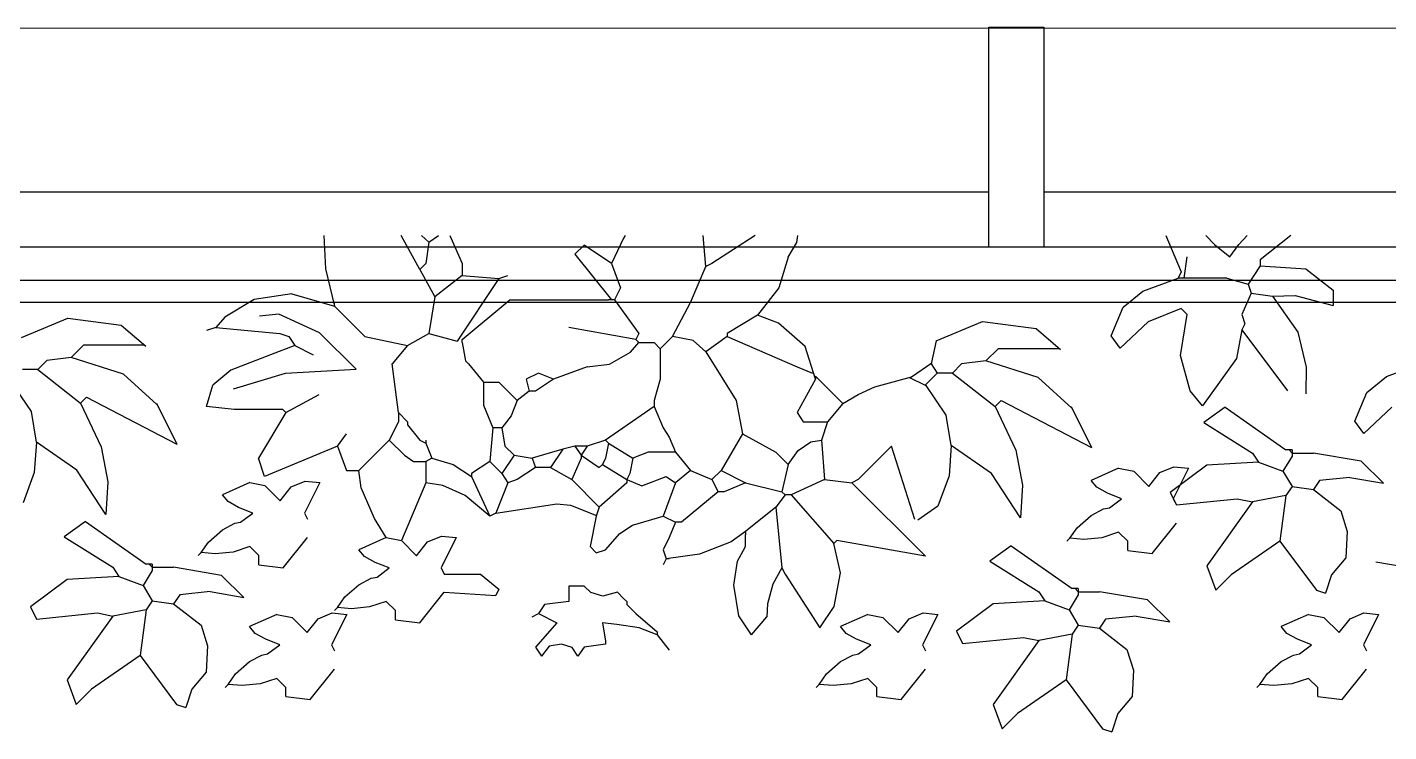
# Model space of a CAD drawing. Header units: millimetres. Extents: x 182 to 305, y 81 to 164.
# Drawn here: x 257.8 to 258.419, y 109.422 to 109.743 of the extents above; entities that cross this region are included whole.
import ezdxf

# ---------------------------------------------------------------- set-up
doc = ezdxf.new("R2010")
doc.units = ezdxf.units.MM
for name, color, linetype in [('86', 7, 'Continuous'), ('LF', 7, 'Continuous'), ('VISTA-2P', 7, 'Continuous')]:
    doc.layers.add(name, color=color, linetype=linetype)
doc.layers.add('A-WALL', color=7, linetype='Continuous', lineweight=9)

msp = doc.modelspace()

# ---------------------------------------------------------------- linework, layer by layer
at = {"layer": '86', "color": 252}
for p, q in [((257.934769, 109.6479), (257.935568, 109.632828)), ((257.978338, 109.632513), (257.969867, 109.6479)), ((257.982489, 109.644967), (257.979138, 109.6479)), ((257.982489, 109.644967), (257.986886, 109.6479)), ((257.991976, 109.6479), (257.997712, 109.635282)), ((258.070919, 109.646808), (258.065517, 109.635282)), ((258.071753, 109.6479), (258.070919, 109.646808)), ((258.108414, 109.633899), (258.107211, 109.6479)), ((258.130899, 109.6479), (258.111183, 109.635282)), ((258.149715, 109.644811), (258.150207, 109.6479)), ((258.317505, 109.648012), (258.324426, 109.631406)), ((258.335732, 109.6479), (258.339649, 109.64386)), ((258.350717, 109.64386), (258.354547, 109.6479)), ((258.374351, 109.6479), (258.360406, 109.636944)), ((257.982489, 109.644967), (257.981107, 109.635282)), ((258.053063, 109.643585), (258.048912, 109.639433)), ((258.065517, 109.635282), (258.053063, 109.643585)), ((258.145777, 109.638051), (258.149715, 109.644811)), ((258.339649, 109.64386), (258.346565, 109.638326)), ((258.346565, 109.638326), (258.350717, 109.64386)), ((257.981107, 109.635282), (257.978338, 109.632513)), ((257.997712, 109.635282), (257.997712, 109.629748)), ((258.048912, 109.639433), (258.065517, 109.618676)), ((258.065517, 109.635282), (258.069669, 109.62421)), ((258.111183, 109.635282), (258.108414, 109.633899)), ((258.145777, 109.638051), (258.141625, 109.62421)), ((258.327048, 109.638326), (258.325665, 109.628641)), ((258.360406, 109.634175), (258.354868, 109.625872)), ((258.360406, 109.636944), (258.360406, 109.634175)), ((258.360406, 109.634175), (258.381163, 109.632793)), ((257.935568, 109.632828), (257.939593, 109.615907)), ((257.978338, 109.632513), (257.985258, 109.620059)), ((257.997712, 109.629748), (257.985258, 109.620059)), ((258.014318, 109.628361), (257.995363, 109.599942)), ((257.997712, 109.629748), (258.014318, 109.628361)), ((258.014318, 109.628361), (258.01847, 109.629748)), ((258.101421, 109.617517), (258.108414, 109.633899)), ((258.306979, 109.622725), (258.323043, 109.628641)), ((258.324426, 109.631406), (258.323043, 109.628641)), ((258.345183, 109.628641), (258.323043, 109.628641)), ((258.345183, 109.628641), (258.354868, 109.625872)), ((258.381163, 109.632793), (258.393617, 109.623103)), ((258.069669, 109.62421), (258.0669, 109.618676)), ((258.141625, 109.62421), (258.13194, 109.611756)), ((258.298082, 109.615402), (258.306979, 109.622725)), ((258.356255, 109.621721), (258.352103, 109.612035)), ((258.354868, 109.625872), (258.356255, 109.621721)), ((258.356255, 109.621721), (258.36594, 109.620338)), ((258.393617, 109.623103), (258.393617, 109.616187)), ((257.90316, 109.618849), (257.889816, 109.61086)), ((257.920218, 109.621445), (257.90316, 109.618849)), ((257.920218, 109.621445), (257.939593, 109.615907)), ((257.939593, 109.615907), (257.939593, 109.617294)), ((257.939593, 109.615907), (257.953429, 109.60207)), ((257.985258, 109.620059), (257.982489, 109.603453)), ((257.997712, 109.600688), (258.0193, 109.618676)), ((258.0193, 109.618676), (258.064135, 109.618676)), ((258.065517, 109.618676), (258.064135, 109.618676)), ((258.0669, 109.618676), (258.065517, 109.618676)), ((258.0669, 109.618676), (258.077972, 109.603453)), ((258.093195, 109.60207), (258.101421, 109.617517)), ((258.365941, 109.620339), (258.376243, 109.620727)), ((258.365942, 109.620338), (258.377514, 109.604085)), ((258.376243, 109.620727), (258.393617, 109.616187)), ((257.79734, 109.601615), (257.818353, 109.610421)), ((257.818353, 109.610421), (257.842688, 109.607234)), ((257.889816, 109.61086), (257.885624, 109.606222)), ((257.914244, 109.612261), (257.905517, 109.611376)), ((257.932824, 109.603708), (257.914244, 109.612261)), ((258.13194, 109.611756), (258.118103, 109.603453)), ((258.141455, 109.608197), (258.13194, 109.611756)), ((258.292597, 109.602346), (258.298082, 109.615402)), ((258.324426, 109.614801), (258.30952, 109.608745)), ((258.324136, 109.593433), (258.327195, 109.612035)), ((258.324426, 109.6148), (258.327195, 109.612035)), ((258.352103, 109.612035), (258.353486, 109.607884)), ((257.842688, 109.607234), (257.853842, 109.597673)), ((257.885624, 109.606222), (257.881473, 109.604839)), ((257.885624, 109.606222), (257.914684, 109.603453)), ((257.914684, 109.603453), (257.918836, 109.60207)), ((257.949433, 109.587193), (257.932824, 109.603708)), ((257.972804, 109.597919), (257.982489, 109.603453)), ((257.982489, 109.603453), (257.995362, 109.599942)), ((258.076589, 109.600688), (258.046143, 109.606222)), ((258.077972, 109.603453), (258.076589, 109.600688)), ((258.118103, 109.603453), (258.118103, 109.60207)), ((258.153528, 109.597546), (258.141455, 109.608197)), ((258.213141, 109.600068), (258.234153, 109.608874)), ((258.234153, 109.608874), (258.258489, 109.605687)), ((258.258489, 109.605687), (258.269643, 109.596126)), ((258.30952, 109.608745), (258.296748, 109.596812)), ((258.352103, 109.605114), (258.349554, 109.592102)), ((258.353486, 109.607884), (258.352103, 109.605115)), ((258.352103, 109.605115), (258.37286, 109.577438)), ((258.377514, 109.604085), (258.381326, 109.588108)), ((257.825459, 109.598084), (257.819925, 109.592546)), ((257.853403, 109.598084), (257.825459, 109.598084)), ((257.9216, 109.597919), (257.910533, 109.593768)), ((257.918836, 109.60207), (257.9216, 109.597919)), ((257.9216, 109.597919), (257.929903, 109.593768)), ((257.953429, 109.60207), (257.972804, 109.597919)), ((257.972804, 109.597919), (257.965884, 109.589616)), ((257.997712, 109.599301), (257.997712, 109.600688)), ((257.997712, 109.599301), (257.999095, 109.590999)), ((258.074097, 109.594883), (258.077972, 109.599301)), ((258.076589, 109.600688), (258.077972, 109.599301)), ((258.077972, 109.599301), (258.084892, 109.599301)), ((258.084892, 109.599301), (258.087657, 109.596537)), ((258.093195, 109.60207), (258.087657, 109.596537)), ((258.102692, 109.600209), (258.093195, 109.60207)), ((258.108414, 109.59515), (258.102692, 109.600209)), ((258.118103, 109.60207), (258.108414, 109.59515)), ((258.118103, 109.60207), (258.149928, 109.588234)), ((258.158231, 109.582696), (258.153528, 109.597546)), ((258.213141, 109.600068), (258.210817, 109.589616)), ((258.296748, 109.596812), (258.292597, 109.602346)), ((257.808853, 109.591163), (257.804702, 109.587012)), ((257.819925, 109.592546), (257.808853, 109.591163)), ((257.843702, 109.584926), (257.819925, 109.592546)), ((257.910533, 109.593768), (257.89254, 109.586847)), ((257.999095, 109.590999), (258.000477, 109.589616)), ((258.064565, 109.589557), (258.074097, 109.594883)), ((258.087657, 109.596537), (258.087657, 109.582696)), ((258.108414, 109.59515), (258.122255, 109.573011)), ((258.235725, 109.590999), (258.224654, 109.589616)), ((258.241259, 109.596537), (258.235725, 109.590999)), ((258.259503, 109.583379), (258.235725, 109.590999)), ((258.269203, 109.596537), (258.241259, 109.596537)), ((258.328577, 109.577438), (258.324136, 109.593433)), ((258.349554, 109.592102), (258.334114, 109.570519)), ((257.804702, 109.587012), (257.797785, 109.587012)), ((257.804702, 109.587012), (257.824076, 109.571789)), ((257.858912, 109.571117), (257.843702, 109.584926)), ((257.89254, 109.586847), (257.884238, 109.579931)), ((257.893694, 109.578346), (257.917341, 109.585424)), ((257.917341, 109.585424), (257.949433, 109.587193)), ((257.968653, 109.567477), (257.965884, 109.589616)), ((258.000477, 109.589616), (258.007398, 109.581313)), ((258.032306, 109.585465), (258.026772, 109.582696)), ((258.039227, 109.582696), (258.032306, 109.585465)), ((258.054446, 109.588234), (258.039227, 109.582696)), ((258.054446, 109.588234), (258.064565, 109.589557)), ((258.149928, 109.588234), (258.156849, 109.585465)), ((258.201929, 109.583697), (258.211079, 109.590088)), ((258.208048, 109.579931), (258.213586, 109.585465)), ((258.210817, 109.589616), (258.213586, 109.585465)), ((258.220502, 109.585465), (258.213586, 109.585465)), ((258.224654, 109.589616), (258.220502, 109.585465)), ((258.220502, 109.585465), (258.239877, 109.570242)), ((258.381326, 109.588108), (258.381163, 109.576055)), ((258.417745, 109.583907), (258.43381, 109.589824)), ((257.801887, 109.567936), (257.792482, 109.581783)), ((257.881473, 109.570242), (257.884238, 109.579931)), ((258.007398, 109.581313), (258.007374, 109.570917)), ((258.007398, 109.581313), (258.014318, 109.581313)), ((258.014318, 109.581313), (258.022621, 109.573011)), ((258.026772, 109.582696), (258.028155, 109.577162)), ((258.039227, 109.582696), (258.030924, 109.577162)), ((258.087657, 109.582696), (258.084892, 109.573011)), ((258.158231, 109.582696), (258.149928, 109.567477)), ((258.158231, 109.584082), (258.158231, 109.582696)), ((258.158231, 109.584082), (258.170685, 109.571628)), ((258.177606, 109.57578), (258.185153, 109.57917)), ((258.185153, 109.57917), (258.201929, 109.583697)), ((258.201011, 109.58345), (258.208048, 109.579931)), ((258.217688, 109.566389), (258.208283, 109.580235)), ((258.274713, 109.56957), (258.259503, 109.583379)), ((258.408849, 109.576585), (258.417745, 109.583907)), ((257.824076, 109.571789), (257.826845, 109.574558)), ((257.826845, 109.574558), (257.867989, 109.553163)), ((257.917449, 109.567477), (257.932672, 109.57578)), ((258.022621, 109.573011), (258.019852, 109.56609)), ((258.028155, 109.577162), (258.022621, 109.573011)), ((258.030924, 109.577162), (258.028155, 109.577162)), ((258.084892, 109.573011), (258.084892, 109.570242)), ((258.122255, 109.573011), (258.12502, 109.557787)), ((258.170685, 109.571628), (258.177606, 109.57578)), ((258.239877, 109.570242), (258.242646, 109.573011)), ((258.242646, 109.573011), (258.28379, 109.551616)), ((258.334111, 109.570521), (258.328577, 109.577438)), ((258.403364, 109.563529), (258.408849, 109.576585)), ((257.804157, 109.554121), (257.801887, 109.567936)), ((257.824076, 109.571789), (257.833562, 109.551996)), ((257.85867, 109.571789), (257.867989, 109.553163)), ((257.893927, 109.568859), (257.881473, 109.570242)), ((257.916067, 109.568859), (257.893927, 109.568859)), ((257.917449, 109.567477), (257.904995, 109.54672)), ((257.917449, 109.567477), (257.916067, 109.568859)), ((257.968653, 109.567477), (257.972804, 109.563325)), ((257.968653, 109.567477), (257.968653, 109.563325)), ((258.007374, 109.570917), (258.011549, 109.560556)), ((258.019852, 109.56609), (258.015701, 109.560556)), ((258.084892, 109.570242), (258.062748, 109.555023)), ((258.084892, 109.570242), (258.089043, 109.560556)), ((258.149928, 109.567477), (258.152697, 109.563325)), ((258.170685, 109.571628), (258.163769, 109.563325)), ((258.219958, 109.552574), (258.217688, 109.566389)), ((258.239877, 109.570242), (258.249363, 109.550449)), ((258.27447, 109.570242), (258.28379, 109.551616)), ((258.344444, 109.569892), (258.334755, 109.562976)), ((258.344444, 109.569892), (258.372118, 109.550522)), ((258.420287, 109.569928), (258.407515, 109.557995)), ((257.968653, 109.563325), (257.964501, 109.555023)), ((257.972804, 109.563325), (257.972804, 109.561939)), ((257.972804, 109.561939), (257.978338, 109.555023)), ((258.011549, 109.560556), (258.010167, 109.545333)), ((258.015701, 109.560556), (258.011549, 109.560556)), ((258.015701, 109.560556), (258.017083, 109.552254)), ((258.089043, 109.560556), (258.091808, 109.556405)), ((258.152697, 109.563325), (258.163769, 109.563325)), ((258.163769, 109.563325), (258.161, 109.555023)), ((258.334755, 109.562976), (258.356899, 109.549135)), ((258.407515, 109.557995), (258.403364, 109.563529)), ((257.804157, 109.554121), (257.803143, 109.540311)), ((257.822409, 109.541373), (257.804157, 109.554121)), ((257.940975, 109.552254), (257.945126, 109.557787)), ((257.964501, 109.555023), (257.95066, 109.541182)), ((257.964501, 109.555023), (257.971417, 109.548102)), ((257.978338, 109.555023), (257.981107, 109.553636)), ((257.981107, 109.555023), (257.981107, 109.553636)), ((257.981107, 109.553636), (257.983872, 109.54672)), ((258.062748, 109.555023), (258.054446, 109.552254)), ((258.062748, 109.555023), (258.064135, 109.553636)), ((258.064135, 109.553636), (258.062748, 109.54672)), ((258.064135, 109.553636), (258.075203, 109.54672)), ((258.091808, 109.556405), (258.094577, 109.549485)), ((258.12502, 109.557787), (258.115334, 109.541182)), ((258.12502, 109.557787), (258.140243, 109.549485)), ((258.150351, 109.55028), (258.15607, 109.554275)), ((258.15607, 109.554275), (258.161, 109.555023)), ((258.161, 109.555023), (258.162382, 109.53703)), ((257.833562, 109.551996), (257.836604, 109.536062)), ((257.940975, 109.552254), (257.907764, 109.538417)), ((257.940975, 109.552254), (257.945126, 109.541182)), ((257.971417, 109.548102), (257.975569, 109.545333)), ((258.021234, 109.548102), (258.015701, 109.539799)), ((258.017083, 109.552254), (258.021234, 109.548102)), ((258.021234, 109.548102), (258.029537, 109.54672)), ((258.043378, 109.550871), (258.029537, 109.54672)), ((258.043378, 109.550871), (258.03784, 109.542568)), ((258.048912, 109.552254), (258.043378, 109.550871)), ((258.054446, 109.552254), (258.048912, 109.552254)), ((258.048912, 109.552254), (258.051681, 109.548102)), ((258.054446, 109.552254), (258.051681, 109.548102)), ((258.051681, 109.548102), (258.051681, 109.54672)), ((258.051681, 109.548102), (258.059984, 109.542568)), ((258.082123, 109.549485), (258.075203, 109.54672)), ((258.094577, 109.549485), (258.082123, 109.549485)), ((258.094577, 109.549485), (258.101498, 109.541182)), ((258.140243, 109.549485), (258.145777, 109.543951)), ((258.145777, 109.543951), (258.150351, 109.55028)), ((258.192829, 109.552254), (258.177606, 109.53703)), ((258.203443, 109.518891), (258.192829, 109.552254)), ((258.219958, 109.552574), (258.218944, 109.538764)), ((258.238209, 109.539826), (258.219958, 109.552574)), ((258.249363, 109.550449), (258.252405, 109.534515)), ((258.356899, 109.549135), (258.359663, 109.544984)), ((258.374887, 109.547753), (258.370735, 109.540832)), ((258.373504, 109.550522), (258.372118, 109.550522)), ((258.374887, 109.550522), (258.373504, 109.550522)), ((258.373504, 109.550522), (258.374887, 109.549135)), ((258.374887, 109.550522), (258.374887, 109.549135)), ((258.374887, 109.549135), (258.384572, 109.549135)), ((258.374887, 109.549135), (258.374887, 109.547753)), ((258.406333, 109.545391), (258.384572, 109.549135)), ((257.83559, 109.52119), (257.822409, 109.541373)), ((257.907764, 109.538417), (257.904995, 109.54672)), ((257.975569, 109.545333), (257.981107, 109.545333)), ((257.983872, 109.54672), (257.981107, 109.545333)), ((257.981107, 109.545333), (257.981107, 109.535648)), ((257.983872, 109.54672), (257.993561, 109.543951)), ((257.993561, 109.543951), (258.001864, 109.538417)), ((258.010167, 109.545333), (258.001864, 109.539799)), ((258.010167, 109.545333), (258.015701, 109.539799)), ((258.030924, 109.542568), (258.022621, 109.53703)), ((258.029537, 109.54672), (258.030924, 109.542568)), ((258.03784, 109.542568), (258.030924, 109.542568)), ((258.03784, 109.542568), (258.047529, 109.53703)), ((258.051681, 109.54672), (258.047529, 109.53703)), ((258.059984, 109.542568), (258.061366, 109.543951)), ((258.062748, 109.54672), (258.061366, 109.543951)), ((258.061366, 109.543951), (258.072438, 109.53703)), ((258.075203, 109.54672), (258.07382, 109.539799)), ((258.145777, 109.543951), (258.143012, 109.531496)), ((258.296006, 109.542219), (258.283551, 109.536685)), ((258.296006, 109.542219), (258.302926, 109.540836)), ((258.314847, 109.540219), (258.321202, 109.542882)), ((258.336141, 109.543601), (258.319536, 109.531147)), ((258.327835, 109.542219), (258.320914, 109.528382)), ((258.321202, 109.542882), (258.327835, 109.542219)), ((258.359663, 109.544984), (258.336141, 109.543601)), ((258.359663, 109.544984), (258.370735, 109.540832)), ((258.4165, 109.535405), (258.406333, 109.545391)), ((257.803143, 109.540311), (257.798073, 109.526502)), ((257.836604, 109.536062), (257.83559, 109.52119)), ((257.901082, 109.535707), (257.888628, 109.530173)), ((257.901082, 109.535707), (257.908002, 109.534325)), ((257.919924, 109.533708), (257.926278, 109.536371)), ((257.932911, 109.535707), (257.92599, 109.521871)), ((257.926278, 109.536371), (257.932911, 109.535707)), ((257.945126, 109.541182), (257.95066, 109.541182)), ((257.951709, 109.533238), (257.95066, 109.541182)), ((257.981107, 109.535648), (257.970035, 109.509357)), ((257.988819, 109.534303), (257.981107, 109.535648)), ((258.001864, 109.539799), (258.001864, 109.538417)), ((258.001864, 109.538417), (258.010167, 109.520425)), ((258.01847, 109.535648), (258.012932, 109.521811)), ((258.015701, 109.539799), (258.01847, 109.535648)), ((258.022621, 109.53703), (258.01847, 109.535648)), ((258.047529, 109.53703), (258.059984, 109.524576)), ((258.072438, 109.535648), (258.059984, 109.524576)), ((258.07382, 109.539799), (258.072438, 109.53703)), ((258.072438, 109.53703), (258.072438, 109.535648)), ((258.072438, 109.53703), (258.079354, 109.534265)), ((258.079354, 109.534265), (258.090426, 109.538417)), ((258.094577, 109.535648), (258.089043, 109.520425)), ((258.090426, 109.538417), (258.094577, 109.535648)), ((258.101498, 109.541182), (258.094577, 109.535648)), ((258.101498, 109.541182), (258.111183, 109.53703)), ((258.115334, 109.541182), (258.111183, 109.53703)), ((258.111183, 109.53703), (258.113952, 109.531496)), ((258.115334, 109.541182), (258.126406, 109.535648)), ((258.126406, 109.535648), (258.116717, 109.531496)), ((258.126406, 109.535648), (258.143012, 109.531496)), ((258.162382, 109.53703), (258.147163, 109.530114)), ((258.162382, 109.53703), (258.174837, 109.535648)), ((258.177606, 109.53703), (258.174837, 109.535648)), ((258.174837, 109.535648), (258.208244, 109.50224)), ((258.218944, 109.538764), (258.213874, 109.524955)), ((258.251391, 109.519643), (258.238209, 109.539826)), ((258.286125, 109.533562), (258.283551, 109.536685)), ((258.302926, 109.540836), (258.309846, 109.533916)), ((258.309846, 109.533916), (258.314847, 109.540219)), ((258.370735, 109.540832), (258.374887, 109.533916)), ((258.387341, 109.536681), (258.384572, 109.532529)), ((258.401178, 109.538067), (258.387341, 109.536681)), ((258.401178, 109.538067), (258.4165, 109.535405)), ((257.891201, 109.527051), (257.888628, 109.530173)), ((257.908002, 109.534325), (257.914923, 109.527404)), ((257.914923, 109.527404), (257.919924, 109.533708)), ((257.957809, 109.519391), (257.951709, 109.533238)), ((257.998986, 109.529776), (257.988819, 109.534303)), ((258.010167, 109.520425), (257.998986, 109.529776)), ((258.113952, 109.531496), (258.097346, 109.51766)), ((258.116717, 109.531496), (258.113952, 109.531496)), ((258.144394, 109.530114), (258.140243, 109.524576)), ((258.143012, 109.531496), (258.144394, 109.530114)), ((258.147163, 109.530114), (258.144394, 109.530114)), ((258.147163, 109.530114), (258.166534, 109.50797)), ((258.252405, 109.534515), (258.251391, 109.519643)), ((258.290955, 109.530899), (258.286125, 109.533562)), ((258.297392, 109.528382), (258.290955, 109.530899)), ((258.319536, 109.531147), (258.322301, 109.525613)), ((258.372118, 109.529765), (258.356899, 109.526996)), ((258.372118, 109.529765), (258.369353, 109.509008)), ((258.374887, 109.533916), (258.372118, 109.529765)), ((258.374887, 109.533916), (258.384572, 109.532529)), ((258.384572, 109.532529), (258.397026, 109.522844)), ((257.896031, 109.524388), (257.891201, 109.527051)), ((257.902469, 109.521871), (257.896031, 109.524388)), ((258.012932, 109.521811), (258.040609, 109.525963)), ((258.040609, 109.525963), (258.046884, 109.525434)), ((258.046884, 109.525434), (258.058704, 109.520729)), ((258.059984, 109.524576), (258.058597, 109.520425)), ((258.140243, 109.524576), (258.126406, 109.513508)), ((258.140243, 109.524576), (258.143012, 109.496903)), ((258.213874, 109.524955), (258.204748, 109.518581)), ((258.283583, 109.520781), (258.289175, 109.52371)), ((258.289175, 109.52371), (258.291854, 109.524231)), ((258.291854, 109.524231), (258.297392, 109.528382)), ((258.320914, 109.528382), (258.322301, 109.525613)), ((258.322301, 109.525613), (258.349978, 109.528378)), ((258.356899, 109.526996), (258.336141, 109.497936)), ((258.349978, 109.528378), (258.356899, 109.526996)), ((258.397026, 109.522844), (258.399979, 109.513437)), ((257.826347, 109.517956), (257.816658, 109.51104)), ((257.826347, 109.517956), (257.85402, 109.498586)), ((257.88866, 109.514269), (257.894252, 109.517198)), ((257.894252, 109.517198), (257.896931, 109.517719)), ((257.896931, 109.517719), (257.902469, 109.521871)), ((257.92599, 109.521871), (257.927377, 109.519102)), ((257.963115, 109.510739), (257.957809, 109.519391)), ((258.012932, 109.521811), (258.010167, 109.520425)), ((258.058597, 109.520425), (258.055832, 109.506588)), ((258.075015, 109.516271), (258.089043, 109.520425)), ((258.089043, 109.520425), (258.094577, 109.51766)), ((258.094577, 109.51766), (258.091808, 109.510739)), ((258.097346, 109.51766), (258.094577, 109.51766)), ((258.277229, 109.515189), (258.283583, 109.520781)), ((258.311229, 109.503474), (258.322301, 109.51731)), ((257.816658, 109.51104), (257.838801, 109.497199)), ((257.882305, 109.508677), (257.88866, 109.514269)), ((257.916305, 109.496962), (257.927377, 109.510799)), ((257.963115, 109.510739), (257.95066, 109.505206)), ((257.963115, 109.510739), (257.970035, 109.509357)), ((257.981956, 109.50874), (257.988311, 109.511403)), ((257.994943, 109.510739), (257.988023, 109.496903)), ((257.988311, 109.511403), (257.994943, 109.510739)), ((258.062748, 109.505206), (258.069342, 109.512556)), ((258.069342, 109.512556), (258.075015, 109.516271)), ((258.091808, 109.510739), (258.089043, 109.505206)), ((258.126406, 109.513508), (258.119931, 109.508841)), ((258.126406, 109.513508), (258.126406, 109.512122)), ((258.126406, 109.506588), (258.126406, 109.512122)), ((258.273866, 109.51039), (258.272484, 109.509008)), ((258.273865, 109.51039), (258.277229, 109.515189)), ((258.280279, 109.509863), (258.273865, 109.51039)), ((258.288413, 109.510662), (258.280279, 109.509863)), ((258.296006, 109.513159), (258.288413, 109.510662)), ((258.300157, 109.509008), (258.296006, 109.513159)), ((258.399979, 109.513437), (258.399343, 109.501454)), ((257.878941, 109.503878), (257.882305, 109.508677)), ((257.893489, 109.50415), (257.885355, 109.503351)), ((257.901082, 109.506647), (257.893489, 109.50415)), ((257.905233, 109.502496), (257.901082, 109.506647)), ((257.953234, 109.502083), (257.95066, 109.505206)), ((257.970035, 109.509357), (257.976955, 109.502437)), ((257.976955, 109.502437), (257.981956, 109.50874)), ((258.055832, 109.506588), (258.058597, 109.503819)), ((258.058597, 109.503819), (258.062748, 109.505206)), ((258.089043, 109.505206), (258.090426, 109.501054)), ((258.119931, 109.508841), (258.10551, 109.503145)), ((258.122767, 109.499926), (258.126406, 109.506588)), ((258.16792, 109.509357), (258.166534, 109.50797)), ((258.169573, 109.494725), (258.166534, 109.50797)), ((258.208244, 109.50224), (258.16792, 109.509357)), ((258.247251, 109.506884), (258.237562, 109.499968)), ((258.247251, 109.506884), (258.274925, 109.487514)), ((258.300157, 109.504856), (258.300157, 109.509008)), ((258.300157, 109.504856), (258.311229, 109.503474)), ((258.369353, 109.509008), (258.347209, 109.493784)), ((258.369353, 109.509008), (258.385958, 109.486864)), ((257.855407, 109.498586), (257.85402, 109.498586)), ((257.856789, 109.498586), (257.855407, 109.498586)), ((257.855407, 109.498586), (257.856789, 109.497199)), ((257.856789, 109.498586), (257.856789, 109.497199)), ((257.878942, 109.503878), (257.87756, 109.502496)), ((257.885355, 109.503351), (257.878941, 109.503878)), ((257.905233, 109.498345), (257.905233, 109.502496)), ((257.905233, 109.498345), (257.916305, 109.496962)), ((257.958063, 109.49942), (257.953234, 109.502083)), ((257.964501, 109.496903), (257.958063, 109.49942)), ((258.090426, 109.501054), (258.089043, 109.498285)), ((258.10551, 109.503145), (258.090426, 109.501054)), ((258.091808, 109.501054), (258.090426, 109.501054)), ((258.121112, 109.489029), (258.122767, 109.499926)), ((258.237562, 109.499968), (258.259706, 109.486127)), ((258.336141, 109.497936), (258.340293, 109.486864)), ((258.399343, 109.501454), (258.392875, 109.493784)), ((258.453354, 109.492484), (258.41303, 109.499601)), ((257.841566, 109.493048), (257.818044, 109.491665)), ((257.838801, 109.497199), (257.841566, 109.493048)), ((257.841566, 109.493048), (257.852638, 109.488896)), ((257.856789, 109.495817), (257.852638, 109.488896)), ((257.856789, 109.497199), (257.866475, 109.497199)), ((257.856789, 109.497199), (257.856789, 109.495817)), ((257.888236, 109.493455), (257.866475, 109.497199)), ((257.898403, 109.483469), (257.888236, 109.493455)), ((257.950692, 109.489301), (257.956284, 109.49223)), ((257.956284, 109.49223), (257.958963, 109.492751)), ((257.958963, 109.492751), (257.964501, 109.496903)), ((257.988023, 109.496903), (257.98941, 109.494134)), ((257.98941, 109.494134), (258.006015, 109.494134)), ((258.006015, 109.494134), (258.014318, 109.487213)), ((258.143012, 109.496903), (258.138842, 109.489525)), ((258.143012, 109.496903), (258.144394, 109.494134)), ((258.144394, 109.494134), (258.160203, 109.469703)), ((258.166737, 109.479371), (258.169573, 109.494725)), ((258.347209, 109.493784), (258.340293, 109.486864)), ((258.392875, 109.493784), (258.39011, 109.485482)), ((257.818044, 109.491665), (257.801439, 109.479211)), ((257.852638, 109.488896), (257.856789, 109.48198)), ((257.88308, 109.486131), (257.869244, 109.484745)), ((257.88308, 109.486131), (257.898403, 109.483469)), ((257.944338, 109.483709), (257.950692, 109.489301)), ((257.978338, 109.471994), (257.98941, 109.485831)), ((257.98941, 109.485831), (258.012932, 109.484449)), ((258.014318, 109.487213), (258.012932, 109.484449)), ((258.053063, 109.4886), (258.046143, 109.4886)), ((258.046143, 109.4886), (258.046143, 109.48168)), ((258.056104, 109.48581), (258.053063, 109.4886)), ((258.061541, 109.484076), (258.056104, 109.48581)), ((258.068286, 109.485831), (258.061541, 109.484076)), ((258.071051, 109.483062), (258.068286, 109.485831)), ((258.123476, 109.475161), (258.121112, 109.489029)), ((258.138842, 109.489525), (258.136478, 109.480609)), ((258.259706, 109.486127), (258.26247, 109.481976)), ((258.276311, 109.487514), (258.274925, 109.487514)), ((258.277694, 109.487514), (258.276311, 109.487514)), ((258.276311, 109.487514), (258.277694, 109.486127)), ((258.277694, 109.487514), (258.277694, 109.486127)), ((258.277694, 109.486127), (258.287379, 109.486127)), ((258.277694, 109.486127), (258.277694, 109.484745)), ((258.30914, 109.482383), (258.287379, 109.486127)), ((258.385958, 109.486864), (258.39011, 109.485482)), ((257.856789, 109.48198), (257.85402, 109.477829)), ((257.856789, 109.48198), (257.866475, 109.480593)), ((257.869244, 109.484745), (257.866475, 109.480593)), ((257.866475, 109.480593), (257.878929, 109.470908)), ((257.940974, 109.478911), (257.944338, 109.483709)), ((257.963115, 109.48168), (257.955522, 109.479182)), ((257.967266, 109.477528), (257.963115, 109.48168)), ((258.035075, 109.480297), (258.032306, 109.476146)), ((258.046143, 109.48168), (258.035075, 109.480297)), ((258.071051, 109.483062), (258.072438, 109.48168)), ((258.072438, 109.48168), (258.072438, 109.480297)), ((258.072438, 109.480297), (258.076589, 109.476146)), ((258.136478, 109.480609), (258.136091, 109.474759)), ((258.160203, 109.469703), (258.166737, 109.479371)), ((258.238948, 109.480593), (258.222343, 109.468139)), ((258.26247, 109.481976), (258.238948, 109.480593)), ((258.26247, 109.481976), (258.273542, 109.477824)), ((258.277694, 109.484745), (258.273542, 109.477824)), ((258.319307, 109.472397), (258.30914, 109.482383)), ((257.801439, 109.479211), (257.804203, 109.473677)), ((257.804203, 109.473677), (257.831881, 109.476442)), ((257.838801, 109.47506), (257.818044, 109.446)), ((257.831881, 109.476442), (257.838801, 109.47506)), ((257.85402, 109.477829), (257.838801, 109.47506)), ((257.85402, 109.477829), (257.851256, 109.457072)), ((257.91337, 109.475806), (257.900916, 109.470272)), ((257.91337, 109.475806), (257.92029, 109.474424)), ((257.92029, 109.474424), (257.927211, 109.467503)), ((257.927211, 109.467503), (257.932212, 109.473807)), ((257.932212, 109.473807), (257.938566, 109.476469)), ((257.945199, 109.475806), (257.938278, 109.461969)), ((257.938566, 109.476469), (257.945199, 109.475806)), ((257.940975, 109.478911), (257.939593, 109.477528)), ((257.947388, 109.478384), (257.940974, 109.478911)), ((257.955522, 109.479182), (257.947388, 109.478384)), ((257.967266, 109.473377), (257.967266, 109.477528)), ((257.967266, 109.473377), (257.978338, 109.471994)), ((258.029537, 109.474759), (258.032306, 109.476146)), ((258.032306, 109.476146), (258.040609, 109.471994)), ((258.076589, 109.476146), (258.086274, 109.467843)), ((258.129172, 109.466457), (258.123476, 109.475161)), ((258.129172, 109.466457), (258.136091, 109.474759)), ((258.182015, 109.475806), (258.169561, 109.470272)), ((258.182015, 109.475806), (258.188935, 109.474424)), ((258.188935, 109.474424), (258.195856, 109.467503)), ((258.195856, 109.467503), (258.200857, 109.473807)), ((258.200857, 109.473807), (258.207211, 109.476469)), ((258.213844, 109.475806), (258.206923, 109.461969)), ((258.207211, 109.476469), (258.213844, 109.475806)), ((258.273542, 109.477824), (258.277694, 109.470908)), ((258.290148, 109.473673), (258.287379, 109.469522)), ((258.303985, 109.47506), (258.290148, 109.473673)), ((258.303985, 109.47506), (258.319307, 109.472397)), ((258.382382, 109.475806), (258.369928, 109.470272)), ((258.382382, 109.475806), (258.389302, 109.474424)), ((258.389302, 109.474424), (258.396223, 109.467503)), ((258.396223, 109.467503), (258.401224, 109.473807)), ((258.401224, 109.473807), (258.407578, 109.476469)), ((258.414211, 109.475806), (258.40729, 109.461969)), ((258.407578, 109.476469), (258.414211, 109.475806)), ((257.878929, 109.470908), (257.881881, 109.461501)), ((257.903489, 109.467149), (257.900916, 109.470272)), ((257.908319, 109.464487), (257.903489, 109.467149)), ((258.040609, 109.471994), (258.030924, 109.460922)), ((258.061366, 109.471994), (258.062748, 109.463691)), ((258.067924, 109.471198), (258.061366, 109.471994)), ((258.078089, 109.469712), (258.067924, 109.471198)), ((258.086274, 109.466456), (258.078089, 109.469712)), ((258.086274, 109.467843), (258.086274, 109.466456)), ((258.172134, 109.467149), (258.169561, 109.470272)), ((258.176964, 109.464487), (258.172134, 109.467149)), ((258.222343, 109.468139), (258.225108, 109.462605)), ((258.277694, 109.470908), (258.274925, 109.466757)), ((258.277694, 109.470908), (258.287379, 109.469522)), ((258.287379, 109.469522), (258.299833, 109.459836)), ((258.372501, 109.467149), (258.369928, 109.470272)), ((258.377331, 109.464487), (258.372501, 109.467149)), ((257.881881, 109.461501), (257.881246, 109.449518)), ((257.914757, 109.461969), (257.908319, 109.464487)), ((257.909219, 109.457818), (257.914757, 109.461969)), ((257.938278, 109.461969), (257.939665, 109.4592)), ((258.030924, 109.460922), (258.033689, 109.456771)), ((258.037192, 109.461292), (258.033689, 109.456771)), ((258.042866, 109.462283), (258.037192, 109.461292)), ((258.047594, 109.460797), (258.042866, 109.462283)), ((258.050294, 109.456771), (258.047594, 109.460797)), ((258.053063, 109.460922), (258.050294, 109.456771)), ((258.062748, 109.462305), (258.053063, 109.460922)), ((258.062748, 109.463691), (258.062748, 109.462305)), ((258.086274, 109.466456), (258.091808, 109.45954)), ((258.183402, 109.461969), (258.176964, 109.464487)), ((258.177864, 109.457818), (258.183402, 109.461969)), ((258.206923, 109.461969), (258.20831, 109.4592)), ((258.225108, 109.462605), (258.252785, 109.46537)), ((258.259706, 109.463988), (258.238948, 109.434928)), ((258.252785, 109.46537), (258.259706, 109.463988)), ((258.274925, 109.466757), (258.259706, 109.463988)), ((258.274925, 109.466757), (258.27216, 109.446)), ((258.383769, 109.461969), (258.377331, 109.464487)), ((258.378231, 109.457818), (258.383769, 109.461969)), ((258.40729, 109.461969), (258.408677, 109.4592)), ((257.851256, 109.457072), (257.829112, 109.441848)), ((257.851256, 109.457072), (257.867861, 109.434928)), ((257.900948, 109.454368), (257.90654, 109.457297)), ((257.90654, 109.457297), (257.909219, 109.457818)), ((258.169593, 109.454368), (258.175185, 109.457297)), ((258.175185, 109.457297), (258.177864, 109.457818)), ((258.299833, 109.459836), (258.302786, 109.450429)), ((258.36996, 109.454368), (258.375552, 109.457297)), ((258.375552, 109.457297), (258.378231, 109.457818)), ((257.881246, 109.449518), (257.874778, 109.441848)), ((257.891229, 109.443977), (257.894593, 109.448776)), ((257.894593, 109.448776), (257.900948, 109.454368)), ((257.928593, 109.437061), (257.939665, 109.450898)), ((258.159874, 109.443977), (258.163238, 109.448776)), ((258.163238, 109.448776), (258.169593, 109.454368)), ((258.197238, 109.437061), (258.20831, 109.450898)), ((258.302786, 109.450429), (258.30215, 109.438446)), ((258.360241, 109.443977), (258.363605, 109.448776)), ((258.363605, 109.448776), (258.36996, 109.454368)), ((258.397605, 109.437061), (258.408677, 109.450898)), ((257.818044, 109.446), (257.822196, 109.434928)), ((257.891231, 109.443977), (257.889848, 109.442595)), ((257.897643, 109.44345), (257.891229, 109.443977)), ((257.905777, 109.444249), (257.897643, 109.44345)), ((257.91337, 109.446746), (257.905777, 109.444249)), ((257.917521, 109.442595), (257.91337, 109.446746)), ((257.917521, 109.438443), (257.917521, 109.442595)), ((258.159876, 109.443977), (258.158493, 109.442595)), ((258.166288, 109.44345), (258.159874, 109.443977)), ((258.174422, 109.444249), (258.166288, 109.44345)), ((258.182015, 109.446746), (258.174422, 109.444249)), ((258.186166, 109.442595), (258.182015, 109.446746)), ((258.186166, 109.438443), (258.186166, 109.442595)), ((258.27216, 109.446), (258.250016, 109.430777)), ((258.27216, 109.446), (258.288765, 109.423856)), ((258.360243, 109.443977), (258.35886, 109.442595)), ((258.366655, 109.44345), (258.360241, 109.443977)), ((258.374789, 109.444249), (258.366655, 109.44345)), ((258.382382, 109.446746), (258.374789, 109.444249)), ((258.386533, 109.442595), (258.382382, 109.446746)), ((258.386533, 109.438443), (258.386533, 109.442595)), ((257.829112, 109.441848), (257.822196, 109.434928)), ((257.874778, 109.441848), (257.872013, 109.433546)), ((257.917521, 109.438443), (257.928593, 109.437061)), ((258.186166, 109.438443), (258.197238, 109.437061)), ((258.30215, 109.438446), (258.295682, 109.430777)), ((258.386533, 109.438443), (258.397605, 109.437061)), ((257.867861, 109.434928), (257.872013, 109.433546)), ((258.238948, 109.434928), (258.2431, 109.423856)), ((258.250016, 109.430777), (258.2431, 109.423856)), ((258.295682, 109.430777), (258.292917, 109.422474)), ((258.288765, 109.423856), (258.292917, 109.422474))]:
    msp.add_line(p, q, dxfattribs=at)
for centre, start, end in [((258.0193, 109.618676), 90.351888, 130.161065), ((258.213141, 109.600068), 112.465611, 167.19723)]:
    msp.add_arc(centre, 0.000000173, start, end, dxfattribs=at)
at = {"layer": 'A-WALL', "color": 252, "lineweight": 18}
msp.add_line((260.031109, 109.742148), (254.886106, 109.742148), dxfattribs=at)
at = {"layer": 'LF', "color": 252}
for p, q in [((258.237055, 109.667592), (257.462055, 109.667592)), ((259.037055, 109.667592), (258.262055, 109.667592)), ((259.037055, 109.667592), (258.262055, 109.667592)), ((260.948249, 109.642592), (255.036942, 109.642592)), ((260.94902, 109.627592), (255.036942, 109.627592)), ((260.950801, 109.617592), (255.036942, 109.617592))]:
    msp.add_line(p, q, dxfattribs=at)
at = {"layer": 'VISTA-2P', "color": 252}
for p, q in [((258.237055, 109.642592), (258.237055, 109.742592)), ((258.237055, 109.742592), (258.262055, 109.742592)), ((258.237055, 109.642592), (258.237055, 109.742592)), ((258.237055, 109.742592), (258.262055, 109.742592)), ((258.262055, 109.742592), (258.262055, 109.642592)), ((258.262055, 109.742592), (258.262055, 109.642592)), ((258.262055, 109.642592), (258.237055, 109.642592)), ((258.262055, 109.642592), (258.237055, 109.642592))]:
    msp.add_line(p, q, dxfattribs=at)

doc.saveas('drawing.dxf')
